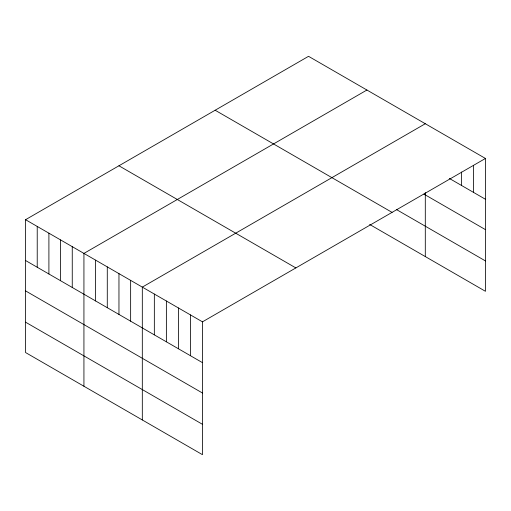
<?xml version="1.0" encoding="UTF-8"?>
<svg xmlns="http://www.w3.org/2000/svg" width="511" height="511" viewBox="0 0 511 511"><rect width="100%" height="100%" fill="white"/><g stroke="black" fill="none" stroke-linecap="round" stroke-linejoin="round"><path stroke-width="0.77" d="M485.45 158.461L202.465 321.841L202.465 454.681L25.55 352.539L25.55 219.698L308.535 56.319L485.45 158.461L485.45 291.302L369.664 224.45M366.917 90.025L83.932 253.405L83.932 386.246M425.299 123.732L142.314 287.112L142.314 419.953M449.361 178.435L485.45 199.271M423.926 194.116L485.45 229.637M396.453 209.548L485.45 260.929M215.15 110.235L392.065 212.378M118.935 165.788L295.85 267.924M25.55 219.698L202.465 321.841M25.55 260.508L202.465 362.65M25.55 290.88L202.465 393.016M25.55 322.173L202.465 424.309M473.422 165.641L473.422 192.321M461.388 172.035L461.388 185.378M425.299 192.577L425.299 256.573M190.431 314.897L190.431 355.701M178.403 307.948L178.403 348.758M166.375 301.005L166.375 341.814M154.341 294.061L154.341 334.865M130.637 280.373L130.637 321.183M118.961 273.628L118.961 314.437M107.284 266.889L107.284 307.699M95.608 260.15L95.608 300.953M72.255 246.666L72.255 287.476M60.579 239.927L60.579 280.731M48.903 233.182L48.903 273.992M37.226 226.443L37.226 267.253"/></g></svg>
